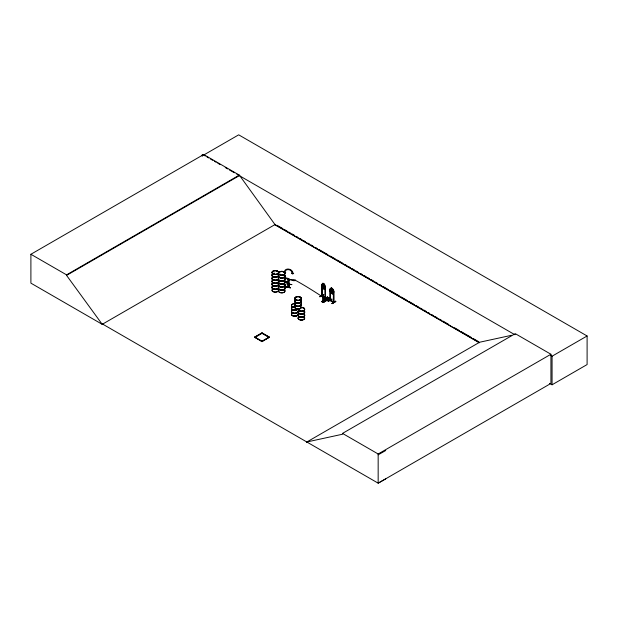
<?xml version="1.0" encoding="UTF-8"?>
<svg xmlns="http://www.w3.org/2000/svg" width="618" height="618" viewBox="0 0 618 618"><rect width="100%" height="100%" fill="white"/><g stroke="black" fill="none" stroke-linecap="round" stroke-linejoin="round"><path stroke-width="0.93" d="M288.104 278.718L289.626 279.212L289.626 279.869M288.598 278.788L284.867 278.339M284.867 282.148L288.583 282.72L288.096 282.542L288.235 278.857L288.328 285.918L288.845 285.987L288.838 280.379M289.603 279.699L293.867 280.271L289.633 279.444M323.515 301.661L323.739 298.054A1.166 0.68 59.5 0 0 323.562 296.455L323.515 296.486A1.166 0.68 59.5 0 1 323.685 298.085L323.739 298.054M288.042 278.888L288.088 278.363M288.042 282.704L288.088 282.171L288.591 282.31M288.544 278.533L288.034 278.579M284.828 281.862L288.583 282.241L284.867 281.762M288.591 282.65L284.828 282.248M322.357 295.976L322.225 284.635C321.538 284.713 324.071 280.456 322.449 286.165L323.268 287.718L324.079 288.189L324.883 287.571L324.342 284.025L325.578 286.551M321.916 295.906L325.57 297.992L325.323 286.273L325.192 297.822C326.35 298.139 325.06 296.555 325.192 297.822M330.537 300.124L330.035 300.456L330.344 289.07M285.423 286.93L290.468 287.803M290.522 287.671L285.423 286.814L290.468 287.841M322.472 300.943C323.824 300.842 322.248 301.607 323.052 300.904M322.287 301.839L328.668 297.776L321.939 301.708L322.357 301.947L329.008 298.031L322.102 301.793L322.04 301.136L322.812 300.796L322.859 301.993L322.99 300.912L322.565 301.113M288.506 280.611L288.791 286.026M293.967 280.294L293.751 280.819L294.006 279.684M294.91 280.054C294.593 282.364 295.543 279.058 294.91 280.054A51.07 4.967 34 0 1 326.76 299.699L326.899 299.622M326.466 299.807L326.366 299.313L326.937 299.645M273.11 273.766L273.913 273.411M273.334 273.604L273.674 273.836A3.275 1.893 0 0 0 272.971 274.183M272.986 273.944A3.26 1.885 0 0 0 278.44 273.102A3.268 1.885 0 0 0 274.446 270.792A3.26 1.885 0 0 0 272.986 273.944A3.268 1.885 0 0 0 278.448 273.102A3.26 1.885 0 0 0 274.446 270.792A3.268 1.885 0 0 0 272.978 273.952A3.322 1.916 0 0 1 273.627 273.674L273.774 273.349M277.08 271.325L277.467 271.588M279.537 274.531L280.34 274.415L279.591 274.307M280.186 274.616L280.371 274.462M283.446 272.422L283.84 272.198M292.777 306.791C293.102 305.454 293.882 307.71 292.546 306.683M292.824 306.335L293.179 306.435M293.457 306.683L293.311 306.412M296.478 299.691C295.257 298.973 297.721 300.147 295.891 299.738M296.787 299.73L296.377 299.336M299.676 297.536L300.031 297.606M299.336 310.506L299.877 310.375M299.575 310.53L299.738 310.182M303.284 308.143L303.453 308.359M323.106 301.005L322.573 301.267L322.944 300.904M331.634 288.405L331.24 290.522L332.044 291.688L332.453 290.429L331.681 288.382M284.689 279.429L284.743 280.873L284.697 279.398M288.05 278.934L288.096 278.432M288.544 278.579L288.529 282.797M288.529 278.988L284.828 278.44M288.39 280.163L288.251 280.611L288.954 280.363M288.869 279.969L288.305 279.892L288.869 279.969L288.876 285.771M289.587 279.29L288.359 279.035L288.359 279.691M287.416 287.239L288.374 285.006M287.625 287.246L288.312 285.624L287.687 287.1M291.843 284.558L286.675 283.832L291.796 284.666M323.144 294.716L322.681 296.014A1.166 0.68 59.5 0 0 322.503 297.42L322.681 301.19L323.562 301.63M331.92 299.243L328.05 301.306M321.862 295.891L321.839 284.396L323.083 283.299M322.403 295.582L322.048 295.381L322.217 296.092M325.145 297.776L325.323 288.173M330.089 300.054L330.329 300.209M330.406 300.626L330.537 291.024M333.388 302.372L333.357 290.792M326.76 299.699L326.219 299.475M322.851 294.686L322.727 295.983A1.166 0.68 59.5 0 0 322.557 297.389L322.557 297.389M330.035 300.456L333.705 302.534L333.705 291.101L332.515 288.583L331.256 287.857L329.981 288.977L330.259 300.371L333.882 302.465L333.836 291.024L333.357 290.947L333.836 291.024M332.492 293.967C334.825 293.171 333.403 290.197 332.476 288.606L331.256 287.857M273.635 273.797L273.959 273.434M279.761 274.369L280.209 274.23M292.917 306.343L292.638 306.868M284.728 272.955L285.763 272.268L285.045 272.167A3.685 2.92 22.9 0 1 288.621 269.664A3.685 2.92 22.9 0 1 292.198 273.179L291.495 273.079L292.592 274.068L293.689 273.388L292.978 273.287A4.411 3.499 22.9 0 0 288.691 269.077A4.411 3.499 22.9 0 0 284.404 272.082L283.701 271.982M328.591 297.806L330.02 298.594L323.291 302.387M322.812 300.796L322.132 301.592L323.191 302.187L323.963 301.445L323.191 302.395L329.78 298.455M322.982 302.287L329.989 298.587M329.68 298.285L323.114 302.356M323.508 295.157L323.206 294.825M321.939 301.692L328.668 297.621M102.681 324.118L102.279 324.357L30.9 283.144L30.9 254.268L203.662 154.523L239.328 175.11L274.995 224.581L479.197 342.48M203.662 154.523L203.662 155.056L238.695 134.832L587.1 335.983L587.1 364.566L552.067 384.79L549.564 383.338M30.9 254.268L66.566 274.856L239.328 175.11M385.725 478.857L378.162 483.168L102.634 324.095L102.225 324.326L66.566 275.389L239.328 175.643M102.225 324.326L275.396 224.349M321.8 284.419L321.8 286.234L323.044 288.76L324.342 289.463M321.8 286.234L323.098 288.699M325.539 288.39L324.319 289.402M331.279 287.918L330.622 290.73L332.252 292.747L333.056 292.136L332.515 288.583M323.778 294.5L319.854 296.764L323.724 294.686M322.264 295.79L325.531 297.552M254.577 337.119L262.009 332.832L269.433 337.119L262.009 341.646L254.577 337.119L262.009 341.406L269.433 337.119M254.577 337.358L262.009 333.071L269.433 337.358M262.009 333.303L254.995 337.358L262.009 341.167L269.023 337.358L262.009 333.303L262.009 332.832M331.279 293.264L329.981 290.792L331.256 293.295L332.476 294.044M327.679 296.964L323.801 298.981M323.778 299.027L327.517 296.841M328.243 301.445L331.951 299.066L328.243 301.205M330.445 300.356L333.836 302.001L333.65 302.526M333.334 302.318L333.836 302.441M331.974 303.368L335.674 301.213L331.951 303.592L335.875 301.553L335.667 301.205M306.435 442.225L479.607 342.241L511.511 335.304M306.837 441.986L342.503 434.23L342.503 433.403L515.265 333.658L550.932 354.245L550.932 383.423L378.162 483.168L378.162 453.991L550.932 354.245M515.265 334.485L514.864 334.724L236.841 174.206M550.414 355.25L552.067 356.207L587.1 335.983M378.162 454.825L385.725 450.514M280.363 274.601L279.575 274.477M273.473 273.303L273.063 273.697M299.475 310.275L300.163 310.499L299.243 310.584M321.986 295.358L322.264 295.674M321.986 295.775L325.4 297.289M330.159 300.34L333.457 301.823M333.457 302.241L333.496 290.831M296.3 299.877L296.478 299.429M330.445 300.649L330.329 289.054M284.867 277.953L288.591 278.502L284.828 278.054M288.374 280.595L288.359 285.979M325.516 298L325.184 286.381M288.297 287.185L289.51 284.411M273.395 273.782L274.013 273.504M322.913 301.963L322.534 300.912M322.04 301.63L323.392 302.511M203.662 155.056L205.323 156.014M206.984 156.972L208.645 157.93M210.298 158.888L212.785 160.325M214.446 161.283L216.107 162.24M217.768 163.198L220.255 164.635M225.23 167.509L227.718 168.946M229.378 169.904L234.353 172.77M277.065 225.307L282.897 228.675M284.566 229.641L287.069 231.086M288.73 232.044L290.398 233.009M292.067 233.967L294.57 235.412M296.238 236.377L297.899 237.343M299.568 238.301L302.071 239.745M303.739 240.711L305.4 241.669M307.903 243.113L309.572 244.079M311.24 245.037L312.901 246.003M315.404 247.447L317.073 248.405M318.741 249.371L327.911 254.662M330.406 256.107L335.412 258.996M337.073 259.954L342.913 263.322M344.574 264.288L347.077 265.732M348.745 266.69L350.414 267.656M352.082 268.621L354.577 270.058M356.246 271.024L357.915 271.99M360.41 273.426L362.078 274.392M363.747 275.358L366.25 276.802M367.919 277.76L369.579 278.726M371.248 279.684L373.751 281.128M375.42 282.094L377.08 283.052M379.583 284.496L381.252 285.462M382.921 286.42L388.753 289.788M390.421 290.754L399.591 296.045M401.252 297.011L407.092 300.379M408.753 301.337L414.593 304.713M416.254 305.671L418.757 307.115M420.425 308.081L422.094 309.039M423.763 310.004L426.258 311.449M427.926 312.407L429.595 313.372M432.09 314.817L433.759 315.775M435.427 316.74L437.096 317.698M439.599 319.143L441.26 320.109M442.928 321.066L448.761 324.442M454.601 327.81L459.599 330.692M461.267 331.657L471.271 337.428M472.932 338.394L478.772 341.762M274.446 224.504L479.321 342.789M323.044 283.322L324.319 284.056M323.569 294.624L319.877 296.748M332.16 303.701L335.69 301.406M342.503 433.403L378.162 453.991M322.75 301.244L322.712 300.742M325.64 297.861L322.024 295.798L322.024 284.365M330.004 298.594L328.768 297.891M288.305 287.316L289.548 284.249M552.067 356.207L552.067 384.79M330.02 288.954L330.02 290.8M327.525 299.745L326.273 299.135M323.963 301.445L323.963 301.947M323.863 301.391L323.863 301.793M323.562 295.427L323.515 296.486M322.357 287.416L322.395 296.014M262.009 341.167L262.009 341.646M202.264 154.415L202.264 156.308M66.566 274.856L66.566 275.389M278.571 281.205A3.283 1.893 0 0 1 274.863 283.09A3.283 1.893 0 0 1 272.121 280.719M278.494 275.837A3.322 1.916 0 0 1 274.431 277.188A3.322 1.916 0 0 1 272.082 274.84M278.455 276.014A3.275 1.893 0 0 1 274.438 277.351A3.275 1.893 0 0 1 272.129 275.033M278.494 275.674A3.322 1.916 0 0 1 274.431 277.026A3.322 1.916 0 0 1 272.082 274.678M272.94 273.82A3.322 1.916 0 0 1 274.431 273.326M278.563 274.995A3.275 1.893 0 0 1 274.863 276.864A3.275 1.893 0 0 1 272.129 274.5M272.971 273.658A3.275 1.893 0 0 1 274.438 273.164M278.455 279.166A3.275 1.893 0 0 1 274.438 280.502A3.275 1.893 0 0 1 272.129 278.185M278.494 278.988A3.322 1.916 0 0 1 274.431 280.348A3.322 1.916 0 0 1 272.082 278M278.61 278.332A3.322 1.916 0 0 1 274.856 280.232A3.322 1.916 0 0 1 272.082 277.837M278.563 278.146A3.275 1.893 0 0 1 274.863 280.024A3.275 1.893 0 0 1 272.129 277.66M278.571 281.321A3.283 1.893 0 0 1 274.863 283.199A3.283 1.893 0 0 1 272.121 280.827M272.144 281.12A3.252 1.877 0 0 0 274.863 283.469A3.252 1.877 0 0 0 278.548 281.607A3.283 1.893 0 0 0 282.194 283.932A3.283 1.893 0 0 0 284.604 281.105M278.548 290.128A3.252 1.877 0 0 1 274.863 291.997A3.252 1.877 0 0 1 272.144 289.641M272.121 280.958A3.283 1.893 0 0 0 274.863 283.322A3.283 1.893 0 0 0 278.571 281.445A3.26 1.885 0 0 0 282.194 283.84A3.26 1.885 0 0 0 284.589 281.028M272.129 284.025A3.268 1.885 0 0 0 274.863 286.381A3.268 1.885 0 0 0 278.556 284.512A3.322 1.916 0 0 0 282.202 286.906A3.322 1.916 0 0 0 284.643 284.048M278.563 283.986A3.275 1.893 0 0 1 274.863 285.856A3.275 1.893 0 0 1 272.129 283.492M272.129 287.177A3.275 1.893 0 0 0 274.863 289.541A3.275 1.893 0 0 0 278.563 287.671A3.322 1.916 0 0 0 282.202 290.058A3.322 1.916 0 0 0 284.643 287.2M272.082 286.991A3.322 1.916 0 0 0 274.856 289.386A3.322 1.916 0 0 0 278.61 287.486A3.275 1.893 0 0 0 282.194 289.85A3.275 1.893 0 0 0 284.604 287.03M278.494 287.818A3.322 1.916 0 0 1 274.431 289.178A3.322 1.916 0 0 1 272.082 286.829M278.556 287.138A3.268 1.885 0 0 1 274.863 289.008A3.268 1.885 0 0 1 272.129 286.652M278.494 284.828A3.322 1.916 0 0 1 274.431 286.18A3.322 1.916 0 0 1 272.082 283.832M278.494 284.666A3.322 1.916 0 0 1 274.431 286.018A3.322 1.916 0 0 1 272.082 283.67M278.571 290.313A3.283 1.893 0 0 1 274.863 292.19A3.283 1.893 0 0 1 272.121 289.819M284.604 275.412A3.275 1.893 0 0 1 282.194 278.231A3.275 1.893 0 0 1 278.602 275.867M284.597 274.886A3.268 1.885 0 0 1 282.194 277.698A3.268 1.885 0 0 1 278.61 275.342M284.597 278.571A3.268 1.885 0 0 1 282.194 281.383A3.268 1.885 0 0 1 278.61 279.027M284.643 278.37A3.322 1.916 0 0 1 282.202 281.229A3.322 1.916 0 0 1 278.556 278.834M284.643 278.208A3.322 1.916 0 0 1 282.202 281.066A3.322 1.916 0 0 1 278.556 278.672M284.604 278.038A3.275 1.893 0 0 1 282.194 280.858A3.275 1.893 0 0 1 278.602 278.494M284.643 275.219A3.322 1.916 0 0 1 282.202 278.077A3.322 1.916 0 0 1 278.556 275.674M284.643 275.056A3.322 1.916 0 0 1 282.202 277.915A3.322 1.916 0 0 1 278.556 275.512M284.597 287.563A3.268 1.885 0 0 1 281.769 290.39A3.268 1.885 0 0 1 278.934 287.563M284.589 281.499A3.26 1.885 0 0 1 281.769 284.326A3.26 1.885 0 0 1 278.942 281.499M284.589 290.02A3.26 1.885 0 0 1 282.194 292.832A3.283 1.893 0 0 1 278.594 290.553M278.618 290.475A3.26 1.885 0 0 0 282.194 292.832A3.283 1.893 0 0 0 284.604 290.097M284.604 281.337A3.283 1.893 0 0 1 281.769 284.18A3.283 1.893 0 0 1 278.927 281.337M284.604 284.404A3.275 1.893 0 0 1 281.769 287.239A3.275 1.893 0 0 1 278.927 284.404M284.604 283.878A3.275 1.893 0 0 1 282.194 286.698A3.275 1.893 0 0 1 278.602 284.334M284.643 287.362A3.322 1.916 0 0 1 282.202 290.221A3.322 1.916 0 0 1 278.556 287.826M284.643 284.21A3.322 1.916 0 0 1 282.202 287.069A3.322 1.916 0 0 1 278.556 284.666M300.541 307.679A3.26 1.885 0 0 1 304.651 309.502A3.26 1.885 0 0 1 300.541 311.317A3.26 1.885 0 0 1 298.564 308.56M304.21 317.08A3.26 1.885 0 0 1 301.816 319.892A3.26 1.885 0 0 1 298.239 317.536M304.226 311.457A3.275 1.893 0 0 1 301.816 314.276A3.275 1.893 0 0 1 298.224 311.912M304.226 310.924A3.275 1.893 0 0 1 301.816 313.743A3.275 1.893 0 0 1 298.224 311.379M304.226 314.608A3.275 1.893 0 0 1 301.816 317.428A3.275 1.893 0 0 1 298.224 315.064M304.265 314.415A3.322 1.916 0 0 1 301.823 317.273A3.322 1.916 0 0 1 298.177 314.879M304.265 314.253A3.322 1.916 0 0 1 301.823 317.111A3.322 1.916 0 0 1 298.177 314.716M304.218 314.083A3.268 1.885 0 0 1 301.816 316.895A3.268 1.885 0 0 1 298.231 314.539M304.265 311.256A3.322 1.916 0 0 1 301.823 314.122A3.322 1.916 0 0 1 298.177 311.719M304.265 311.093A3.322 1.916 0 0 1 301.823 313.959A3.322 1.916 0 0 1 298.177 311.557M304.234 317.142A3.283 1.893 0 0 1 301.816 319.969A3.283 1.893 0 0 1 298.216 317.598M304.234 317.25A3.283 1.893 0 0 1 301.816 320.078A3.283 1.893 0 0 1 298.216 317.706M301.244 304.033A3.322 1.916 0 0 1 297.598 306.428A3.322 1.916 0 0 1 295.157 303.569M301.19 304.218A3.268 1.885 0 0 1 297.606 306.582A3.268 1.885 0 0 1 295.203 303.762M301.29 307.177A3.252 1.877 0 0 1 297.188 308.992A3.252 1.877 0 0 1 295.211 306.234M301.182 306.868A3.26 1.885 0 0 1 297.606 309.216A3.26 1.885 0 0 1 295.211 306.412M301.244 300.873A3.322 1.916 0 0 1 297.598 303.276A3.322 1.916 0 0 1 295.157 300.41M301.19 303.693A3.268 1.885 0 0 1 297.606 306.049A3.268 1.885 0 0 1 295.203 303.237M301.19 301.066A3.268 1.885 0 0 1 297.606 303.423A3.268 1.885 0 0 1 295.203 300.611M301.244 303.871A3.322 1.916 0 0 1 297.598 306.265A3.322 1.916 0 0 1 295.157 303.407M301.244 300.711A3.322 1.916 0 0 1 297.598 303.114A3.322 1.916 0 0 1 295.157 300.248M301.19 300.541A3.268 1.885 0 0 1 297.606 302.897A3.268 1.885 0 0 1 295.203 300.085M297.613 312.492A3.322 1.916 0 0 1 293.079 313.195A3.322 1.916 0 0 1 291.858 310.576M294.74 307.27A3.275 1.893 0 0 1 291.457 305.385A3.275 1.893 0 0 1 294.74 303.492M297.891 312.206A3.268 1.885 0 0 1 293.488 313.457A3.268 1.885 0 0 1 291.905 310.769M291.897 313.303A3.283 1.893 0 0 0 293.48 316.007A3.283 1.893 0 0 0 297.907 314.74A3.26 1.885 0 0 1 293.488 315.914A3.26 1.885 0 0 1 291.912 313.233M294.74 307.532A3.252 1.877 0 0 1 291.48 305.655A3.252 1.877 0 0 1 294.74 303.778M297.907 314.848A3.283 1.893 0 0 1 293.48 316.107A3.283 1.893 0 0 1 291.897 313.411M297.613 309.332A3.322 1.916 0 0 1 293.079 310.035A3.322 1.916 0 0 1 291.858 307.416M297.891 311.673A3.268 1.885 0 0 1 293.488 312.932A3.268 1.885 0 0 1 291.905 310.244M297.567 309.502A3.268 1.885 0 0 1 293.102 310.197A3.268 1.885 0 0 1 291.905 307.617M297.946 311.866A3.322 1.916 0 0 1 293.465 313.141A3.322 1.916 0 0 1 291.858 310.414M297.946 308.714A3.322 1.916 0 0 1 293.465 309.989A3.322 1.916 0 0 1 291.858 307.254M297.891 308.521A3.268 1.885 0 0 1 293.488 309.772A3.268 1.885 0 0 1 291.905 307.084M323.461 283.847L323.067 285.956L323.863 287.123L324.28 285.864L323.5 283.816M289.772 284.427L288.529 287.37L289.788 284.434M329.247 298.726L327.996 298.023L329.247 298.726M328.799 298.996L327.548 298.285L328.799 298.996M328.119 299.39L326.868 298.679L328.119 299.39M326.852 300.139L325.601 299.429L326.852 300.139M273.658 273.983A3.26 1.885 0 0 0 278.548 272.353A3.26 1.885 0 0 0 273.658 270.715A3.26 1.885 0 0 0 273.658 273.983M280.124 274.832A3.283 1.893 0 0 0 285.045 273.195A3.283 1.893 0 0 0 280.124 271.549A3.283 1.893 0 0 0 280.124 274.832M280.132 275.087A3.26 1.885 0 0 0 285.029 273.457A3.26 1.885 0 0 0 280.132 271.827A3.26 1.885 0 0 0 280.132 275.087M279.444 274.631A3.283 1.893 0 0 0 284.937 273.782A3.283 1.893 0 0 0 280.92 271.464A3.283 1.893 0 0 0 279.444 274.631M304.659 309.07A3.283 1.893 0 0 0 300.541 307.401A3.275 1.893 0 0 1 304.651 309.054A3.283 1.893 0 0 1 301.105 311.124A3.283 1.893 0 0 1 298.216 308.745A3.275 1.893 0 0 0 301.105 311.109A3.275 1.893 0 0 0 304.651 309.054M295.713 299.73A3.283 1.893 0 0 0 301.205 298.88A3.283 1.893 0 0 0 297.181 296.563A3.283 1.893 0 0 0 295.713 299.73M296.401 300.286A3.26 1.885 0 0 0 301.298 298.656A3.26 1.885 0 0 0 296.401 297.026A3.26 1.885 0 0 0 296.401 300.286M295.713 299.83A3.283 1.893 0 0 0 301.205 298.981A3.283 1.893 0 0 0 297.181 296.663A3.283 1.893 0 0 0 295.713 299.83"/></g></svg>
